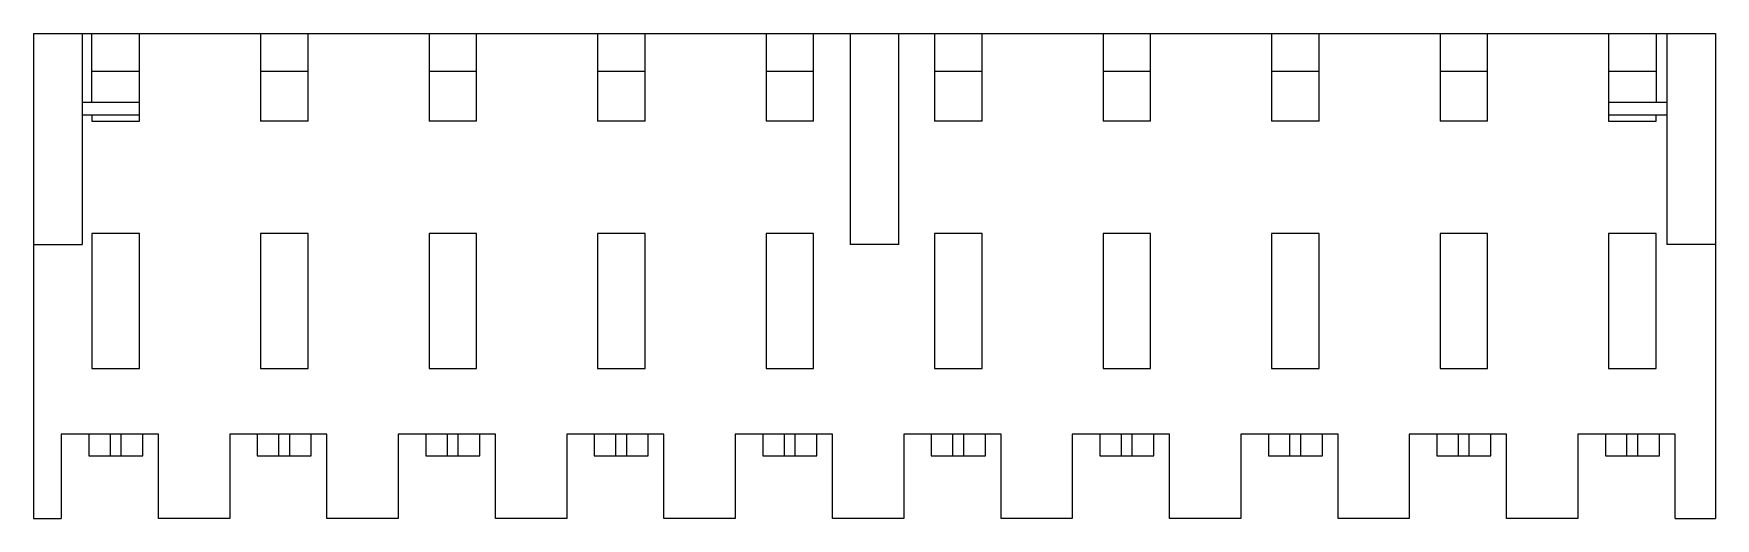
# Model space of a CAD drawing. Header units: millimetres. Extents: x -19.8 to 19.8, y -11.4 to 0.
import ezdxf

# ---------------------------------------------------------------- set-up
doc = ezdxf.new("R2010")
doc.units = ezdxf.units.MM

msp = doc.modelspace()

# ---------------------------------------------------------------- linework, layer by layer
at = {"color": 7, "linetype": 'Continuous', "lineweight": 25}
for p, q in [((-19.76, 0), (-19.76, -11.4)), ((-19.76, 0), (19.76, 0)), ((-18.62, 0), (-18.62, -4.961)), ((-18.389, -1.61), (-18.389, 0)), ((-17.271, -2.062), (-17.271, 0)), ((-14.429, 0), (-14.429, -2.062)), ((-13.311, -2.062), (-13.311, 0)), ((-10.469, 0), (-10.469, -2.062)), ((-9.351, -2.062), (-9.351, 0)), ((-6.509, 0), (-6.509, -2.062)), ((-5.391, -2.062), (-5.391, 0)), ((-2.549, 0), (-2.549, -2.062)), ((-1.431, -2.062), (-1.431, 0)), ((-0.57, 0), (-0.57, -4.961)), ((0.57, -4.961), (0.57, 0)), ((1.411, 0), (1.411, -2.062)), ((2.529, -2.062), (2.529, 0)), ((5.371, 0), (5.371, -2.062)), ((6.489, -2.062), (6.489, 0)), ((9.331, 0), (9.331, -2.062)), ((10.449, -2.062), (10.449, 0)), ((13.291, 0), (13.291, -2.062)), ((14.409, -2.062), (14.409, 0)), ((17.251, 0), (17.251, -2.062)), ((18.369, 0), (18.369, -1.61)), ((18.62, 0), (18.62, -4.961)), ((19.76, 0), (19.76, -11.4)), ((-17.271, -0.889), (-18.389, -0.889)), ((-13.311, -0.889), (-14.429, -0.889)), ((-9.351, -0.889), (-10.469, -0.889)), ((-5.391, -0.889), (-6.509, -0.889)), ((-1.431, -0.889), (-2.549, -0.889)), ((2.529, -0.889), (1.411, -0.889)), ((6.489, -0.889), (5.371, -0.889)), ((10.449, -0.889), (9.331, -0.889)), ((14.409, -0.889), (13.291, -0.889)), ((18.369, -0.889), (17.251, -0.889)), ((-18.62, -1.61), (-17.271, -1.61)), ((-18.62, -1.91), (-17.271, -1.91)), ((-18.389, -1.91), (-18.389, -2.062)), ((17.251, -1.61), (18.62, -1.61)), ((17.251, -1.91), (18.62, -1.91)), ((18.369, -2.062), (18.369, -1.91)), ((-18.389, -2.062), (-17.271, -2.062)), ((-13.311, -2.062), (-14.429, -2.062)), ((-9.351, -2.062), (-10.469, -2.062)), ((-5.391, -2.062), (-6.509, -2.062)), ((-1.431, -2.062), (-2.549, -2.062)), ((2.529, -2.062), (1.411, -2.062)), ((6.489, -2.062), (5.371, -2.062)), ((10.449, -2.062), (9.331, -2.062)), ((14.409, -2.062), (13.291, -2.062)), ((17.251, -2.062), (18.369, -2.062)), ((-17.271, -4.699), (-18.389, -4.699)), ((-18.389, -4.699), (-18.389, -7.874)), ((-17.271, -7.874), (-17.271, -4.699)), ((-13.311, -4.699), (-14.429, -4.699)), ((-14.429, -4.699), (-14.429, -7.874)), ((-13.311, -7.874), (-13.311, -4.699)), ((-9.351, -4.699), (-10.469, -4.699)), ((-10.469, -4.699), (-10.469, -7.874)), ((-9.351, -7.874), (-9.351, -4.699)), ((-6.509, -4.699), (-6.509, -7.874)), ((-5.391, -4.699), (-6.509, -4.699)), ((-5.391, -7.874), (-5.391, -4.699)), ((-2.549, -4.699), (-2.549, -7.874)), ((-1.431, -4.699), (-2.549, -4.699)), ((-1.431, -7.874), (-1.431, -4.699)), ((1.411, -4.699), (1.411, -7.874)), ((2.529, -4.699), (1.411, -4.699)), ((2.529, -7.874), (2.529, -4.699)), ((6.489, -4.699), (5.371, -4.699)), ((5.371, -4.699), (5.371, -7.874)), ((6.489, -7.874), (6.489, -4.699)), ((10.449, -4.699), (9.331, -4.699)), ((9.331, -4.699), (9.331, -7.874)), ((10.449, -7.874), (10.449, -4.699)), ((14.409, -4.699), (13.291, -4.699)), ((13.291, -4.699), (13.291, -7.874)), ((14.409, -7.874), (14.409, -4.699)), ((17.251, -4.699), (17.251, -7.874)), ((18.369, -4.699), (17.251, -4.699)), ((18.369, -7.874), (18.369, -4.699)), ((-19.76, -4.961), (-18.62, -4.961)), ((0.57, -4.961), (-0.57, -4.961)), ((19.76, -4.961), (18.62, -4.961)), ((-18.389, -7.874), (-17.271, -7.874)), ((-14.429, -7.874), (-13.311, -7.874)), ((-10.469, -7.874), (-9.351, -7.874)), ((-6.509, -7.874), (-5.391, -7.874)), ((-2.549, -7.874), (-1.431, -7.874)), ((1.411, -7.874), (2.529, -7.874)), ((5.371, -7.874), (6.489, -7.874)), ((9.331, -7.874), (10.449, -7.874)), ((13.291, -7.874), (14.409, -7.874)), ((17.251, -7.874), (18.369, -7.874)), ((-16.827, -9.42), (-19.11, -9.42)), ((-19.11, -9.42), (-19.11, -11.4)), ((-18.465, -9.42), (-18.465, -9.928)), ((-17.957, -9.928), (-17.957, -9.42)), ((-17.703, -9.928), (-17.703, -9.42)), ((-17.195, -9.928), (-17.195, -9.42)), ((-16.827, -11.4), (-16.827, -9.42)), ((-12.867, -9.42), (-15.153, -9.42)), ((-15.153, -9.42), (-15.153, -11.4)), ((-14.505, -9.42), (-14.505, -9.928)), ((-13.997, -9.928), (-13.997, -9.42)), ((-13.743, -9.928), (-13.743, -9.42)), ((-13.235, -9.928), (-13.235, -9.42)), ((-12.867, -11.4), (-12.867, -9.42)), ((-8.907, -9.42), (-11.193, -9.42)), ((-11.193, -9.42), (-11.193, -11.4)), ((-10.545, -9.42), (-10.545, -9.928)), ((-10.037, -9.928), (-10.037, -9.42)), ((-9.783, -9.928), (-9.783, -9.42)), ((-9.275, -9.928), (-9.275, -9.42)), ((-8.907, -11.4), (-8.907, -9.42)), ((-4.947, -9.42), (-7.233, -9.42)), ((-7.233, -9.42), (-7.233, -11.4)), ((-6.585, -9.42), (-6.585, -9.928)), ((-6.077, -9.928), (-6.077, -9.42)), ((-5.823, -9.928), (-5.823, -9.42)), ((-5.315, -9.928), (-5.315, -9.42)), ((-4.947, -11.4), (-4.947, -9.42)), ((-0.987, -9.42), (-3.273, -9.42)), ((-3.273, -9.42), (-3.273, -11.4)), ((-2.625, -9.42), (-2.625, -9.928)), ((-2.117, -9.928), (-2.117, -9.42)), ((-1.863, -9.928), (-1.863, -9.42)), ((-1.355, -9.928), (-1.355, -9.42)), ((-0.987, -11.4), (-0.987, -9.42)), ((2.973, -9.42), (0.687, -9.42)), ((0.687, -9.42), (0.687, -11.4)), ((1.335, -9.42), (1.335, -9.928)), ((1.843, -9.928), (1.843, -9.42)), ((2.097, -9.928), (2.097, -9.42)), ((2.605, -9.928), (2.605, -9.42)), ((2.973, -11.4), (2.973, -9.42)), ((6.933, -9.42), (4.647, -9.42)), ((4.647, -9.42), (4.647, -11.4)), ((5.295, -9.42), (5.295, -9.928)), ((5.803, -9.928), (5.803, -9.42)), ((6.057, -9.928), (6.057, -9.42)), ((6.565, -9.928), (6.565, -9.42)), ((6.933, -11.4), (6.933, -9.42)), ((10.893, -9.42), (8.607, -9.42)), ((8.607, -9.42), (8.607, -11.4)), ((9.255, -9.42), (9.255, -9.928)), ((9.763, -9.928), (9.763, -9.42)), ((10.017, -9.928), (10.017, -9.42)), ((10.525, -9.928), (10.525, -9.42)), ((10.893, -11.4), (10.893, -9.42)), ((14.853, -9.42), (12.567, -9.42)), ((12.567, -9.42), (12.567, -11.4)), ((13.215, -9.42), (13.215, -9.928)), ((13.723, -9.928), (13.723, -9.42)), ((13.977, -9.928), (13.977, -9.42)), ((14.485, -9.928), (14.485, -9.42)), ((14.853, -11.4), (14.853, -9.42)), ((18.813, -9.42), (16.527, -9.42)), ((16.527, -9.42), (16.527, -11.4)), ((17.175, -9.42), (17.175, -9.928)), ((17.683, -9.928), (17.683, -9.42)), ((17.937, -9.928), (17.937, -9.42)), ((18.445, -9.928), (18.445, -9.42)), ((18.813, -11.4), (18.813, -9.42)), ((-18.465, -9.928), (-17.195, -9.928)), ((-14.505, -9.928), (-13.235, -9.928)), ((-10.545, -9.928), (-9.275, -9.928)), ((-6.585, -9.928), (-5.315, -9.928)), ((-2.625, -9.928), (-1.355, -9.928)), ((1.335, -9.928), (2.605, -9.928)), ((5.295, -9.928), (6.565, -9.928)), ((9.255, -9.928), (10.525, -9.928)), ((13.215, -9.928), (14.485, -9.928)), ((17.175, -9.928), (18.445, -9.928)), ((-19.76, -11.4), (-19.11, -11.4)), ((-15.153, -11.4), (-16.827, -11.4)), ((-11.193, -11.4), (-12.867, -11.4)), ((-7.233, -11.4), (-8.907, -11.4)), ((-3.273, -11.4), (-4.947, -11.4)), ((0.687, -11.4), (-0.987, -11.4)), ((4.647, -11.4), (2.973, -11.4)), ((8.607, -11.4), (6.933, -11.4)), ((12.567, -11.4), (10.893, -11.4)), ((16.527, -11.4), (14.853, -11.4)), ((18.813, -11.4), (19.76, -11.4))]:
    msp.add_line(p, q, dxfattribs=at)

doc.saveas('drawing.dxf')
